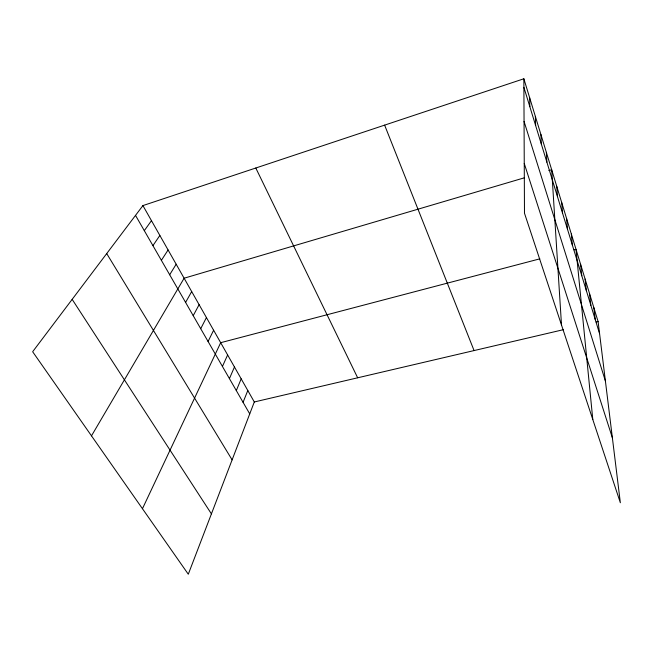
<?xml version="1.0" encoding="UTF-8"?>
<svg xmlns="http://www.w3.org/2000/svg" width="653" height="653" viewBox="0 0 653 653"><rect width="100%" height="100%" fill="white"/><g stroke="black" fill="none" stroke-linecap="round" stroke-linejoin="round"><path stroke-width="0.98" d="M142.917 205.589L254.303 401.97L188.293 574.224L32.65 351.73L142.917 205.589L523.861 78.776L598.099 321.562L620.35 502.745L524.481 213.204L523.861 78.776M243.071 402.33L247.797 390.502M236.313 390.567L241.186 378.846M229.432 378.609L234.46 366.994M222.436 366.447L227.628 354.946M142.46 508.695L220.681 342.694L539.827 258.841M208.078 341.495L213.613 330.238M200.716 328.696L206.43 317.57M193.215 315.668L199.116 304.682M185.591 302.412L191.68 291.565M91.493 435.845L184.113 278.219L524.22 177.845M169.682 274.758L176.171 264.228M161.381 260.335L168.09 249.968M152.924 245.634L159.854 235.455M144.305 230.656L151.463 220.665M548.822 170.58L551.679 169.739L561.507 325.023M574.093 249.838L576.011 249.332L592.802 419.536M254.303 401.97L563.376 329.683M596.156 322.019L598.099 321.562M72.165 299.36L211.417 513.87M106.708 253.568L232.117 459.859M135.522 215.384L249.732 413.896M255.796 168.009L357.656 377.793M384.625 125.131L474.07 350.571M524.253 163.462L612.367 437.755M524.057 121.425L605.396 380.985M523.902 87.371L599.585 333.691M593.846 307.661L595.267 319.627M589.512 293.491L590.859 305.286M585.096 279.051L586.37 290.675M580.599 264.334L581.79 275.77M571.334 234.035L572.363 245.071M566.567 218.437L567.498 229.26M561.702 202.528L562.543 213.123M556.74 186.301L557.482 196.651M546.349 152.32L546.879 162.148M540.913 134.526L541.321 144.068M535.354 116.348L535.648 125.588M529.673 97.77L529.844 106.692"/></g></svg>
